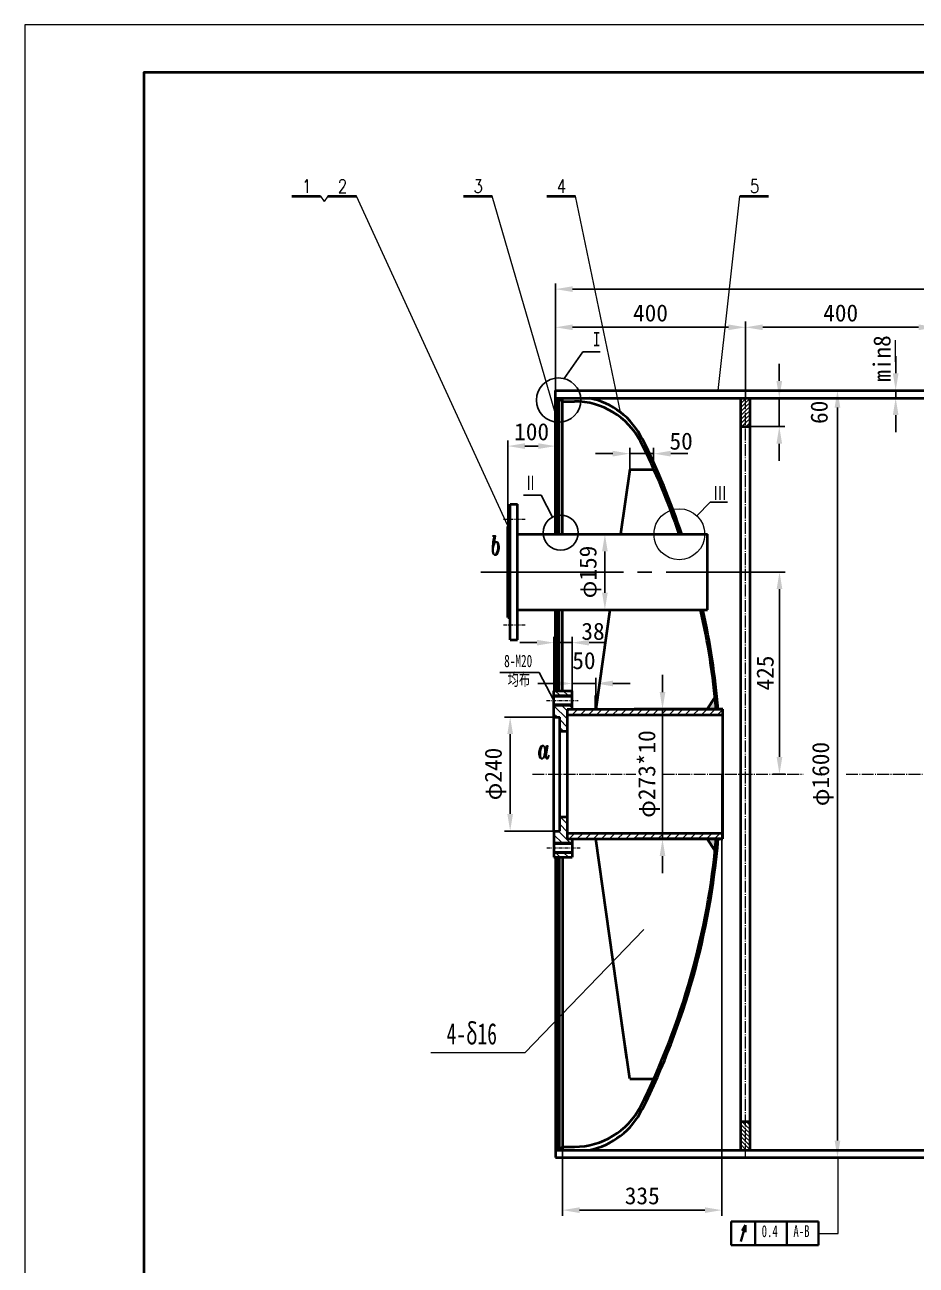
# Model space of a CAD drawing. Extents: x -15853 to 3578, y -6535 to 2458.
# Drawn here: x -15853 to -13978, y -4945 to -2335 of the extents above; entities that cross this region are included whole.
import ezdxf
from ezdxf.enums import TextEntityAlignment as Align

# ---------------------------------------------------------------- set-up
doc = ezdxf.new("R2010")
doc.units = 0
doc.header["$LTSCALE"] = 10
doc.header["$PDMODE"] = 1
for name, pattern in [('EB_DASHDOT', [39, 30, -3, 3, -3]), ('ZXX-L', [3.28, 2.5, -0.3, 0.18, -0.3]), ('ZXX-S', [1.27, 0.75, -0.2, 0.12, -0.2])]:
    doc.linetypes.add(name, pattern=pattern)
doc.layers.get('Defpoints').update_dxf_attribs({"linetype": 'CONTINUOUS'})
for name, color, linetype, lineweight in [('A 粗实线', 1, 'CONTINUOUS', 40), ('B 细实线', 7, 'CONTINUOUS', 18), ('C 文 字', 2, 'CONTINUOUS', 20), ('CAXA0', 7, 'CONTINUOUS', 70), ('CAXA4', 3, 'CONTINUOUS', 25), ('D 短中心线', 3, 'ZXX-S', 18), ('E 长中心线', 3, 'ZXX-L', 18)]:
    doc.layers.add(name, color=color, linetype=linetype, lineweight=lineweight)
doc.styles.add('HZTXT', font='SIMFANG.TTF', dxfattribs={"width": 0.75})
doc.styles.add('ITALICT', font='ITALICT.shx', dxfattribs={"width": 0.7})
doc.styles.add('ROMANC', font='romanc', dxfattribs={"width": 0.7, "height": 6})
doc.styles.get("Standard").update_dxf_attribs({"font": 'SIMFANG.TTF'})
doc.styles.add('标准', font='SIMFANG.TTF', dxfattribs={"width": 0.667})
doc.dimstyles.new('通用标注4.0', dxfattribs={"dimscale": 12, "dimtxt": 3, "dimasz": 3, "dimexe": 1, "dimexo": 0, "dimgap": 1, "dimtad": 1, "dimdec": 0, "dimzin": 0, "dimdsep": 46, "dimtxsty": 'Standard', "dimcen": 0, "dimadec": 0, "dimazin": 0, "dimtfac": 0.375, "dimtdec": 0, "dimtmove": 2, "dimatfit": 3, "dimfxl": 0, "dimtzin": 0, "dimarcsym": 0})

# ---------------------------------------------------------------- blocks, each defined once
blk = doc.blocks.new('CAXBLOCK64')
at = {"layer": 'CAXA0', "color": 0, "linetype": 'Continuous', "lineweight": 25}
for p, q in [((-68.8, -762.8), (-83.6, -747.9)), ((-62.6, -802.9), (-87.6, -777.9)), ((-68.8, -779.7), (-84.8, -763.7)), ((-79.5, -802.9), (-96.8, -785.7)), ((-96.5, -802.9), (-96.8, -802.6)), ((-83.5, -832.9), (-93.5, -822.9)), ((-66.5, -832.9), (-76.5, -822.9)), ((-58.8, -823.7), (-59.5, -822.9))]:
    blk.add_line(p, q, dxfattribs=at)
blk = doc.blocks.new('*D208')
at = {"layer": 'C 文 字', "color": 0, "lineweight": -2}
for p, q in [((-14393.8, -3486.3), (-14253.9, -3486.3)), ((-14265.9, -3522.3), (-14265.9, -3875.3)), ((-14280, -3911.3), (-14253.9, -3911.3))]:
    blk.add_line(p, q, dxfattribs=at)
at = {"layer": 'C 文 字', "color": 0}
for points in [[(-14271.9, -3522.3), (-14259.9, -3522.3), (-14265.9, -3486.3)], [(-14271.9, -3875.3), (-14259.9, -3875.3), (-14265.9, -3911.3)]]:
    blk.add_solid(points, dxfattribs=at)
at = {"layer": 'Defpoints', "color": 0}
for p in [(-14393.8, -3486.3), (-14280, -3911.3), (-14265.9, -3911.3)]:
    blk.add_point(p, dxfattribs=at)
at = {"layer": 'C 文 字', "color": 0, "insert": (-14295.9, -3698.8), "char_height": 36, "attachment_point": 5, "rotation": 90}
blk.add_mtext('\\fSimSun;425', dxfattribs=at)
blk = doc.blocks.new('CAXBLOCK65')
at = {"layer": 'CAXA0', "color": 0, "linetype": 'Continuous', "lineweight": 25}
for p, q in [((-68.8, -527), (-63.2, -521.4)), ((-58.3, -533.4), (-46.3, -521.4)), ((-41.3, -533.4), (-29.3, -521.4)), ((-24.3, -533.4), (-12.3, -521.4)), ((-7.4, -533.4), (4.6, -521.4)), ((9.6, -533.4), (21.6, -521.4)), ((26.6, -533.4), (38.6, -521.4)), ((43.6, -533.4), (55.6, -521.4)), ((60.5, -533.4), (72.5, -521.4)), ((77.5, -533.4), (89.5, -521.4)), ((94.5, -533.4), (106.5, -521.4)), ((111.4, -533.4), (123.4, -521.4)), ((128.4, -533.4), (140.4, -521.4)), ((145.4, -533.4), (157.4, -521.4)), ((162.3, -533.4), (174.3, -521.4)), ((179.3, -533.4), (191.3, -521.4)), ((196.3, -533.4), (208.3, -521.4)), ((213.3, -533.4), (225.3, -521.4)), ((230.2, -533.4), (242.2, -521.4)), ((247.2, -533.4), (258.6, -522.1))]:
    blk.add_line(p, q, dxfattribs=at)
blk = doc.blocks.new('CAXBLOCK66')
at = {"layer": 'CAXA0', "color": 0, "linetype": 'Continuous', "lineweight": 25}
for p, q in [((-64.7, -794.4), (-52.7, -782.4)), ((-47.7, -794.4), (-35.7, -782.4)), ((-30.8, -794.4), (-18.8, -782.4)), ((-13.8, -794.4), (-1.8, -782.4)), ((3.2, -794.4), (15.2, -782.4)), ((20.1, -794.4), (32.1, -782.4)), ((37.1, -794.4), (49.1, -782.4)), ((54.1, -794.4), (66.1, -782.4)), ((74.1, -791.4), (83.1, -782.4)), ((88, -794.4), (100, -782.4)), ((105, -794.4), (117, -782.4)), ((122, -794.4), (134, -782.4)), ((138.9, -794.4), (150.9, -782.4)), ((155.9, -794.4), (167.9, -782.4)), ((172.9, -794.4), (184.9, -782.4)), ((189.8, -794.4), (201.8, -782.4)), ((206.8, -794.4), (218.8, -782.4)), ((223.8, -794.4), (235.8, -782.4)), ((240.8, -794.4), (252.8, -782.4)), ((71.1, -794.4), (74.1, -791.4)), ((257.7, -794.4), (258.6, -793.6))]:
    blk.add_line(p, q, dxfattribs=at)
blk = doc.blocks.new('*D213')
at = {"layer": 'C 文 字', "color": 0, "lineweight": -2}
for p, q in [((-14740.2, -3736.3), (-14740.2, -3622.9)), ((-14702.2, -3736.3), (-14702.2, -3622.9)), ((-14776.2, -3634.9), (-14812.2, -3634.9)), ((-14740.2, -3634.9), (-14702.2, -3634.9)), ((-14666.2, -3634.9), (-14630.2, -3634.9))]:
    blk.add_line(p, q, dxfattribs=at)
at = {"layer": 'C 文 字', "color": 0}
for points in [[(-14776.2, -3628.9), (-14776.2, -3640.9), (-14740.2, -3634.9)], [(-14666.2, -3628.9), (-14666.2, -3640.9), (-14702.2, -3634.9)]]:
    blk.add_solid(points, dxfattribs=at)
at = {"layer": 'Defpoints', "color": 0}
for p in [(-14702.2, -3634.9), (-14740.2, -3736.3), (-14702.2, -3736.3)]:
    blk.add_point(p, dxfattribs=at)
at = {"layer": 'C 文 字', "color": 0, "insert": (-14658.1, -3611.2), "char_height": 36, "attachment_point": 5}
blk.add_mtext('\\fSimSun;38', dxfattribs=at)
blk = doc.blocks.new('CAXBLOCK59')
at = {"layer": 'CAXA0', "color": 0, "linetype": 'Continuous', "lineweight": 25}
for p, q in [((-84.1, -492.9), (-94.1, -482.9)), ((-67.1, -492.9), (-77.1, -482.9)), ((-58.8, -484.3), (-60.1, -482.9)), ((-68.8, -542.1), (-96.8, -514.1)), ((-68.8, -525.2), (-81, -512.9)), ((-58.8, -518.2), (-64.1, -512.9)), ((-90, -537.9), (-96.8, -531.1)), ((-68.8, -559.1), (-84.8, -543.1)), ((-76.9, -567.9), (-84.8, -560.1))]:
    blk.add_line(p, q, dxfattribs=at)
blk = doc.blocks.new('*D214')
at = {"layer": 'C 文 字', "color": 0, "lineweight": -2}
for p, q in [((-14738.2, -3720.8), (-14774.2, -3720.8)), ((-14702.2, -3736.3), (-14702.2, -3708.8)), ((-14652.2, -3720.8), (-14702.2, -3720.8)), ((-14652.2, -3746.1), (-14652.2, -3708.8)), ((-14616.2, -3720.8), (-14580.2, -3720.8))]:
    blk.add_line(p, q, dxfattribs=at)
at = {"layer": 'C 文 字', "color": 0}
for points in [[(-14738.2, -3714.8), (-14738.2, -3726.8), (-14702.2, -3720.8)], [(-14616.2, -3714.8), (-14616.2, -3726.8), (-14652.2, -3720.8)]]:
    blk.add_solid(points, dxfattribs=at)
at = {"layer": 'Defpoints', "color": 0}
for p in [(-14702.2, -3720.8), (-14702.2, -3736.3), (-14652.2, -3746.1)]:
    blk.add_point(p, dxfattribs=at)
at = {"layer": 'C 文 字', "color": 0, "insert": (-14677.2, -3672.8), "char_height": 36, "attachment_point": 5}
blk.add_mtext('\\fSimSun;50', dxfattribs=at)
blk = doc.blocks.new('*D212')
at = {"layer": 'C 文 字', "color": 0, "lineweight": -2}
for p, q in [((-14266.3, -3084.3), (-14266.3, -3048.3)), ((-14272.7, -3120.3), (-14254.3, -3120.3)), ((-14266.3, -3120.3), (-14266.3, -3180.3)), ((-14327.2, -3180.3), (-14254.3, -3180.3)), ((-14266.3, -3216.3), (-14266.3, -3252.3))]:
    blk.add_line(p, q, dxfattribs=at)
at = {"layer": 'C 文 字', "color": 0}
for points in [[(-14272.3, -3084.3), (-14260.3, -3084.3), (-14266.3, -3120.3)], [(-14272.3, -3216.3), (-14260.3, -3216.3), (-14266.3, -3180.3)]]:
    blk.add_solid(points, dxfattribs=at)
at = {"layer": 'Defpoints', "color": 0}
for p in [(-14272.7, -3120.3), (-14327.2, -3180.3), (-14266.3, -3180.3)]:
    blk.add_point(p, dxfattribs=at)
at = {"layer": 'C 文 字', "color": 0, "insert": (-14182.3, -3150.3), "char_height": 36, "attachment_point": 5, "rotation": 90}
blk.add_mtext('\\fSimSun;60', dxfattribs=at)
blk = doc.blocks.new('*D215')
at = {"layer": 'C 文 字', "color": 0, "lineweight": -2}
for p, q in [((-14660.5, -3406.8), (-14621.1, -3406.8)), ((-14633.1, -3442.8), (-14633.1, -3529.8)), ((-14659.3, -3565.8), (-14621.1, -3565.8))]:
    blk.add_line(p, q, dxfattribs=at)
at = {"layer": 'C 文 字', "color": 0}
for points in [[(-14639.1, -3442.8), (-14627.1, -3442.8), (-14633.1, -3406.8)], [(-14639.1, -3529.8), (-14627.1, -3529.8), (-14633.1, -3565.8)]]:
    blk.add_solid(points, dxfattribs=at)
at = {"layer": 'Defpoints', "color": 0}
for p in [(-14660.5, -3406.8), (-14659.3, -3565.8), (-14633.1, -3565.8)]:
    blk.add_point(p, dxfattribs=at)
at = {"layer": 'C 文 字', "color": 0, "insert": (-14663.8, -3486.3), "char_height": 36, "attachment_point": 5, "rotation": 90}
blk.add_mtext('\\fSimSun;φ159', dxfattribs=at)
blk = doc.blocks.new('CAXBLOCK0')
at = {"layer": 'CAXA0', "color": 0, "linetype": 'Continuous', "lineweight": 25}
for p, q in [((-85.8, 133), (-85.7, 133.1)), ((-85.7, 132.9), (-85.6, 133.1)), ((-85.6, 132.9), (-85.4, 133.1)), ((-85.5, 132.7), (-85.2, 133.1)), ((-85.5, 132.8), (-85.3, 133.1)), ((-85.4, 132.7), (-85, 133.1)), ((-85.3, 132.5), (-84.7, 133.1)), ((-85.3, 132.6), (-84.9, 133.1)), ((-85.2, 132.5), (-84.6, 133.1)), ((-85.1, 132.3), (-84.3, 133.1)), ((-85.1, 132.4), (-84.4, 133.1)), ((-85, 132.2), (-84.2, 133.1)), ((-84.9, 132.2), (-84, 133.1)), ((-84.8, 132), (-83.7, 133.1)), ((-84.8, 132.1), (-83.9, 133.1)), ((-84.7, 132), (-83.6, 133.1)), ((-84.6, 131.8), (-83.3, 133.1)), ((-84.6, 131.9), (-83.5, 133.1)), ((-84.5, 131.7), (-83.2, 133.1)), ((-84.4, 131.7), (-83, 133.1)), ((-84.3, 131.5), (-82.8, 133.1)), ((-84.3, 131.6), (-82.9, 133.1)), ((-84.2, 131.5), (-82.6, 133.1)), ((-84.1, 131.3), (-82.3, 133.1)), ((-84.1, 131.4), (-82.5, 133.1)), ((-84, 131.3), (-82.2, 133.1)), ((-83.9, 131.1), (-81.9, 133.1)), ((-83.9, 131.2), (-82, 133.1)), ((-83.8, 131), (-81.8, 133.1)), ((-83.7, 131), (-81.6, 133.1)), ((-83.6, 130.8), (-81.3, 133.1)), ((-83.6, 130.9), (-81.5, 133.1)), ((-83.5, 130.8), (-81.2, 133.1)), ((-83.4, 130.6), (-80.9, 133.1)), ((-83.4, 130.7), (-81.1, 133.1)), ((-83.3, 130.5), (-80.8, 133.1)), ((-83.2, 130.5), (-80.6, 133.1)), ((-83.1, 130.3), (-80.3, 133.1)), ((-83.1, 130.4), (-80.5, 133.1)), ((-83, 130.3), (-80.2, 133.1)), ((-82.9, 130.1), (-79.9, 133.1)), ((-82.9, 130.2), (-80.1, 133.1)), ((-82.8, 130), (-79.8, 133.1)), ((-82.7, 130), (-79.6, 133.1)), ((-82.6, 129.8), (-79.4, 133.1)), ((-82.6, 129.9), (-79.5, 133.1)), ((-82.5, 129.8), (-79.2, 133.1)), ((-82.4, 129.6), (-78.9, 133.1)), ((-82.4, 129.7), (-79.1, 133.1)), ((-82.3, 129.6), (-78.8, 133.1)), ((-82.2, 129.5), (-78.8, 132.9)), ((-82.2, 129.4), (-78.8, 132.8)), ((-82.1, 129.3), (-78.8, 132.6)), ((-82, 129.3), (-78.8, 132.5)), ((-81.9, 129.2), (-78.8, 132.3)), ((-81.9, 129.1), (-78.8, 132.2)), ((-81.8, 129.1), (-78.8, 132.1)), ((-81.7, 129), (-78.8, 131.9)), ((-81.7, 128.9), (-78.8, 131.8)), ((-81.6, 128.8), (-78.8, 131.6)), ((-81.5, 128.8), (-78.8, 131.5)), ((-81.4, 128.7), (-78.8, 131.4)), ((-81.4, 128.6), (-78.8, 131.2)), ((-81.3, 128.6), (-78.8, 131.1)), ((-81.2, 128.5), (-78.8, 130.9)), ((-81.2, 128.4), (-78.8, 130.8)), ((-81.1, 128.4), (-78.8, 130.6)), ((-81, 128.3), (-78.8, 130.5)), ((-81, 128.2), (-78.8, 130.4)), ((-80.9, 128.1), (-78.8, 130.2)), ((-80.8, 128.1), (-78.8, 130.1)), ((-80.7, 128), (-78.8, 129.9)), ((-80.7, 127.9), (-78.8, 129.8)), ((-80.6, 127.9), (-78.8, 129.7)), ((-80.5, 127.8), (-78.8, 129.5)), ((-80.5, 127.7), (-78.8, 129.4)), ((-80.4, 127.6), (-78.8, 129.2)), ((-80.3, 127.6), (-78.8, 129.1)), ((-80.2, 127.5), (-78.8, 128.9)), ((-80.2, 127.4), (-78.8, 128.8)), ((-80.1, 127.4), (-78.8, 128.7)), ((-80, 127.3), (-78.8, 128.5)), ((-80, 127.2), (-78.8, 128.4)), ((-79.9, 127.1), (-78.8, 128.2)), ((-79.8, 127.1), (-78.8, 128.1)), ((-79.7, 127), (-78.8, 128)), ((-79.7, 126.9), (-78.8, 127.8)), ((-79.6, 126.9), (-78.8, 127.7)), ((-79.5, 126.8), (-78.8, 127.5)), ((-79.5, 126.7), (-78.8, 127.4)), ((-79.4, 126.7), (-78.8, 127.3)), ((-79.3, 126.6), (-78.8, 127.1)), ((-79.3, 126.5), (-78.8, 127)), ((-79.2, 126.4), (-78.8, 126.8)), ((-79.1, 126.4), (-78.8, 126.7)), ((-79, 126.3), (-78.8, 126.5)), ((-79, 126.2), (-78.8, 126.4)), ((-78.9, 126.2), (-78.8, 126.3)), ((-78.8, 126.1), (-78.8, 126.1))]:
    blk.add_line(p, q, dxfattribs=at)
blk = doc.blocks.new('*D210')
at = {"layer": 'C 文 字', "color": 0, "lineweight": -2}
for p, q in [((-14580.7, -3270.3), (-14580.7, -3225.3)), ((-14530.7, -3270.3), (-14530.7, -3225.3)), ((-14616.7, -3237.3), (-14652.7, -3237.3)), ((-14580.7, -3237.3), (-14530.7, -3237.3)), ((-14494.7, -3237.3), (-14458.7, -3237.3))]:
    blk.add_line(p, q, dxfattribs=at)
at = {"layer": 'C 文 字', "color": 0}
for points in [[(-14616.7, -3231.3), (-14616.7, -3243.3), (-14580.7, -3237.3)], [(-14494.7, -3231.3), (-14494.7, -3243.3), (-14530.7, -3237.3)]]:
    blk.add_solid(points, dxfattribs=at)
at = {"layer": 'Defpoints', "color": 0}
for p in [(-14530.7, -3237.3), (-14580.7, -3270.3), (-14530.7, -3270.3)]:
    blk.add_point(p, dxfattribs=at)
at = {"layer": 'C 文 字', "color": 0, "insert": (-14485, -3211.1), "char_height": 36, "attachment_point": 5}
blk.add_mtext(' 50', dxfattribs=at)
blk = doc.blocks.new('*D216')
at = {"layer": 'C 文 字', "color": 0, "lineweight": -2}
for p, q in [((-14740.2, -3791.3), (-14844.3, -3791.3)), ((-14832.3, -3827.3), (-14832.3, -3995.3)), ((-14742.2, -4031.3), (-14844.3, -4031.3))]:
    blk.add_line(p, q, dxfattribs=at)
at = {"layer": 'C 文 字', "color": 0}
for points in [[(-14838.3, -3827.3), (-14826.3, -3827.3), (-14832.3, -3791.3)], [(-14838.3, -3995.3), (-14826.3, -3995.3), (-14832.3, -4031.3)]]:
    blk.add_solid(points, dxfattribs=at)
at = {"layer": 'Defpoints', "color": 0}
for p in [(-14740.2, -3791.3), (-14832.3, -4031.3), (-14742.2, -4031.3)]:
    blk.add_point(p, dxfattribs=at)
at = {"layer": 'C 文 字', "color": 0, "insert": (-14863, -3911.3), "char_height": 36, "attachment_point": 5, "rotation": 90}
blk.add_mtext('{\\fSimSun|b0|i0|c134|p0;\\C256;φ}240', dxfattribs=at)
blk = doc.blocks.new('*D217')
at = {"layer": 'C 文 字', "color": 0, "lineweight": -2}
for p, q in [((-14511.9, -3738.8), (-14511.9, -3702.8)), ((-14520, -3774.8), (-14499.9, -3774.8)), ((-14511.9, -3774.8), (-14511.9, -4047.8)), ((-14520, -4047.8), (-14499.9, -4047.8)), ((-14511.9, -4083.8), (-14511.9, -4119.8))]:
    blk.add_line(p, q, dxfattribs=at)
at = {"layer": 'C 文 字', "color": 0}
for points in [[(-14517.9, -3738.8), (-14505.9, -3738.8), (-14511.9, -3774.8)], [(-14517.9, -4083.8), (-14505.9, -4083.8), (-14511.9, -4047.8)]]:
    blk.add_solid(points, dxfattribs=at)
at = {"layer": 'Defpoints', "color": 0}
for p in [(-14520, -3774.8), (-14520, -4047.8), (-14511.9, -4047.8)]:
    blk.add_point(p, dxfattribs=at)
at = {"layer": 'C 文 字', "color": 0, "insert": (-14540.2, -3911.3), "char_height": 36, "attachment_point": 5, "rotation": 90}
blk.add_mtext('{\\fSimSun|b0|i0|c134|p0;\\C256;φ}273*10', dxfattribs=at)
blk = doc.blocks.new('*D220')
at = {"layer": 'C 文 字', "color": 0, "lineweight": -2}
for p, q in [((-14135.2, -3104.3), (-14155.9, -3104.3)), ((-14143.9, -3140.3), (-14143.9, -4682.3)), ((-14135.2, -4718.3), (-14155.9, -4718.3))]:
    blk.add_line(p, q, dxfattribs=at)
at = {"layer": 'C 文 字', "color": 0}
for points in [[(-14149.9, -3140.3), (-14137.9, -3140.3), (-14143.9, -3104.3)], [(-14149.9, -4682.3), (-14137.9, -4682.3), (-14143.9, -4718.3)]]:
    blk.add_solid(points, dxfattribs=at)
at = {"layer": 'Defpoints', "color": 0}
for p in [(-14135.2, -3104.3), (-14143.9, -4718.3), (-14135.2, -4718.3)]:
    blk.add_point(p, dxfattribs=at)
at = {"layer": 'C 文 字', "color": 0, "insert": (-14174.6, -3911.3), "char_height": 36, "attachment_point": 5, "rotation": 90}
blk.add_mtext('{\\fSimSun|b0|i0|c134|p0;\\C256;φ}1600', dxfattribs=at)
blk = doc.blocks.new('*D221')
at = {"layer": 'C 文 字', "color": 0, "lineweight": -2}
for p, q in [((-14737.2, -3104.3), (-14737.2, -2879.2)), ((-14701.2, -2891.2), (-12773.2, -2891.2)), ((-12737.2, -3104.3), (-12737.2, -2879.2))]:
    blk.add_line(p, q, dxfattribs=at)
at = {"layer": 'C 文 字', "color": 0}
for points in [[(-14701.2, -2885.2), (-14701.2, -2897.2), (-14737.2, -2891.2)], [(-12773.2, -2885.2), (-12773.2, -2897.2), (-12737.2, -2891.2)]]:
    blk.add_solid(points, dxfattribs=at)
at = {"layer": 'Defpoints', "color": 0}
for p in [(-12737.2, -2891.2), (-14737.2, -3104.3), (-12737.2, -3104.3)]:
    blk.add_point(p, dxfattribs=at)
at = {"layer": 'C 文 字', "color": 0, "insert": (-13737.2, -2861.2), "char_height": 36, "attachment_point": 5}
blk.add_mtext('2000', dxfattribs=at)
blk = doc.blocks.new('*D222')
at = {"layer": 'C 文 字', "color": 0, "lineweight": -2}
for p, q in [((-14837.2, -3390.4), (-14837.2, -3209.4)), ((-14737.2, -3289.4), (-14737.2, -3209.4)), ((-14801.2, -3221.4), (-14773.2, -3221.4))]:
    blk.add_line(p, q, dxfattribs=at)
at = {"layer": 'C 文 字', "color": 0}
for points in [[(-14801.2, -3215.4), (-14801.2, -3227.4), (-14837.2, -3221.4)], [(-14773.2, -3215.4), (-14773.2, -3227.4), (-14737.2, -3221.4)]]:
    blk.add_solid(points, dxfattribs=at)
at = {"layer": 'Defpoints', "color": 0}
for p in [(-14737.2, -3221.4), (-14737.2, -3289.4), (-14837.2, -3390.4)]:
    blk.add_point(p, dxfattribs=at)
at = {"layer": 'C 文 字', "color": 0, "insert": (-14787.2, -3191.4), "char_height": 36, "attachment_point": 5}
blk.add_mtext('100', dxfattribs=at)
blk = doc.blocks.new('*D224')
at = {"layer": 'C 文 字', "color": 0, "lineweight": -2}
for p, q in [((-14737.2, -3020.9), (-14737.2, -2959.5)), ((-14701.2, -2971.5), (-14373.2, -2971.5)), ((-14337.2, -3120.3), (-14337.2, -2959.5))]:
    blk.add_line(p, q, dxfattribs=at)
at = {"layer": 'C 文 字', "color": 0}
for points in [[(-14701.2, -2965.5), (-14701.2, -2977.5), (-14737.2, -2971.5)], [(-14373.2, -2965.5), (-14373.2, -2977.5), (-14337.2, -2971.5)]]:
    blk.add_solid(points, dxfattribs=at)
at = {"layer": 'Defpoints', "color": 0}
for p in [(-14337.2, -2971.5), (-14737.2, -3020.9), (-14337.2, -3120.3)]:
    blk.add_point(p, dxfattribs=at)
at = {"layer": 'C 文 字', "color": 0, "insert": (-14537.2, -2941.5), "char_height": 36, "attachment_point": 5}
blk.add_mtext('400', dxfattribs=at)
blk = doc.blocks.new('*D225')
at = {"layer": 'C 文 字', "color": 0, "lineweight": -2}
for p, q in [((-14337.2, -3042.9), (-14337.2, -2959.5)), ((-14301.2, -2971.5), (-13973.2, -2971.5)), ((-13937.2, -3104.3), (-13937.2, -2959.5))]:
    blk.add_line(p, q, dxfattribs=at)
at = {"layer": 'C 文 字', "color": 0}
for points in [[(-14301.2, -2965.5), (-14301.2, -2977.5), (-14337.2, -2971.5)], [(-13973.2, -2965.5), (-13973.2, -2977.5), (-13937.2, -2971.5)]]:
    blk.add_solid(points, dxfattribs=at)
at = {"layer": 'Defpoints', "color": 0}
for p in [(-13937.2, -2971.5), (-14337.2, -3042.9), (-13937.2, -3104.3)]:
    blk.add_point(p, dxfattribs=at)
at = {"layer": 'C 文 字', "color": 0, "insert": (-14137.2, -2941.5), "char_height": 36, "attachment_point": 5}
blk.add_mtext('400', dxfattribs=at)
blk = doc.blocks.new('*D275')
at = {"layer": 'C 文 字', "color": 0, "lineweight": -2}
for p, q in [((-14386.8, -3911.1), (-14386.8, -4840.7)), ((-14722.2, -4647.8), (-14722.2, -4840.7)), ((-14422.8, -4828.7), (-14686.2, -4828.7))]:
    blk.add_line(p, q, dxfattribs=at)
at = {"layer": 'C 文 字', "color": 0}
for points in [[(-14686.2, -4822.7), (-14686.2, -4834.7), (-14722.2, -4828.7)], [(-14422.8, -4822.7), (-14422.8, -4834.7), (-14386.8, -4828.7)]]:
    blk.add_solid(points, dxfattribs=at)
at = {"layer": 'Defpoints', "color": 0}
for p in [(-14386.8, -3911.1), (-14722.2, -4647.8), (-14722.2, -4828.7)]:
    blk.add_point(p, dxfattribs=at)
at = {"layer": 'C 文 字', "color": 0, "insert": (-14554.5, -4798.7), "char_height": 36, "attachment_point": 5}
blk.add_mtext('335', dxfattribs=at)
blk = doc.blocks.new('CAXBLOCK32')
at = {"layer": 'CAXA0', "color": 0, "linetype": 'Continuous', "lineweight": 25}
for p, q in [((1496.2, 130.1), (1499.2, 133.1)), ((1496.2, 121.6), (1506.2, 131.6)), ((1506.2, 123.1), (1516.2, 133.1)), ((1506.2, 131.6), (1507.7, 133.1)), ((1496.2, 113.1), (1506.2, 123.1)), ((1496.2, 104.6), (1506.2, 114.6)), ((1496.2, 96.1), (1506.2, 106.1)), ((1506.2, 114.6), (1516.2, 124.6)), ((1506.2, 106.1), (1516.2, 116.1)), ((1506.2, 97.6), (1516.2, 107.6)), ((1496.2, 87.6), (1506.2, 97.6)), ((1496.2, 79.2), (1506.2, 89.2)), ((1498.6, 73.1), (1506.2, 80.7)), ((1506.2, 89.2), (1516.2, 99.2)), ((1506.2, 80.7), (1516.2, 90.7)), ((1507.1, 73.1), (1516.2, 82.2)), ((1515.6, 73.1), (1516.2, 73.7))]:
    blk.add_line(p, q, dxfattribs=at)
blk = doc.blocks.new('*D317')
at = {"layer": 'C 文 字', "color": 0, "lineweight": -2}
for p, q in [((-14021.5, -3068.3), (-14021.5, -3032.3)), ((-14029.2, -3104.3), (-14009.5, -3104.3)), ((-14021.5, -3104.3), (-14021.5, -3120.3)), ((-14034.1, -3120.3), (-14009.5, -3120.3)), ((-14021.5, -3156.3), (-14021.5, -3192.3))]:
    blk.add_line(p, q, dxfattribs=at)
at = {"layer": 'C 文 字', "color": 0}
for points in [[(-14027.5, -3068.3), (-14015.5, -3068.3), (-14021.5, -3104.3)], [(-14027.5, -3156.3), (-14015.5, -3156.3), (-14021.5, -3120.3)]]:
    blk.add_solid(points, dxfattribs=at)
at = {"layer": 'Defpoints', "color": 0}
for p in [(-14029.2, -3104.3), (-14034.1, -3120.3), (-14021.5, -3120.3)]:
    blk.add_point(p, dxfattribs=at)
at = {"layer": 'C 文 字', "color": 0, "insert": (-14050.1, -3037.2), "char_height": 36, "attachment_point": 5, "rotation": 90}
blk.add_mtext('{\\fSimSun|b0|i0|c134|p0;min8}', dxfattribs=at)

msp = doc.modelspace()

# ---------------------------------------------------------------- hatches: boundary and pattern name
at = {"layer": 'C 文 字'}
h = msp.add_hatch(color=256, dxfattribs=at)
h.paths.add_polyline_path([(-14401.54, -3749.76), (-14418.11, -3774.79), (-14399.16, -3774.79, 0.0040088)])
h.paths.add_polyline_path([(-14399.16, -4047.79), (-14418.11, -4047.79), (-14401.54, -4072.82, 0.0040088)])

# ---------------------------------------------------------------- linework, layer by layer
at = {"layer": 'A 粗实线'}
for p, q in [((-15291.18, -2695.86), (-15231, -2695.86)), ((-15215.81, -2695.86), (-15155.63, -2695.86)), ((-14930.48, -2695.86), (-14870.3, -2695.86)), ((-14755.42, -2695.86), (-14695.24, -2695.86)), ((-14349.01, -2695.86), (-14288.83, -2695.86)), ((-14737.2, -3104.29), (-12737.2, -3104.29)), ((-14737.2, -3406.79), (-14737.2, -3104.29)), ((-14737.2, -3104.29), (-14108.8, -3104.29)), ((-14737.2, -3120.29), (-12737.2, -3120.29)), ((-14737.2, -3120.54), (-14732.2, -3125.29)), ((-14732.2, -3406.79), (-14732.2, -3120.29)), ((-14729.2, -3406.79), (-14729.2, -3120.29)), ((-14729.2, -3120.29), (-14722.2, -3127.29)), ((-14722.2, -3406.79), (-14722.2, -3120.29)), ((-14722.2, -3127.29), (-14697.2, -3127.29)), ((-14347.2, -4702.29), (-14347.2, -3120.29)), ((-14327.2, -4702.29), (-14327.2, -3120.29)), ((-14347.2, -3180.29), (-14327.2, -3180.29)), ((-14580.65, -3270.29), (-14600.01, -3406.79)), ((-14580.65, -3270.29), (-14530.21, -3270.29)), ((-14832.56, -3628.79), (-14832.56, -3343.79)), ((-14832.56, -3343.79), (-14817.2, -3343.79)), ((-14817.2, -3628.79), (-14817.2, -3343.79)), ((-14837.2, -3390.45), (-14832.56, -3390.45)), ((-14837.2, -3582.13), (-14837.2, -3390.45)), ((-14817.2, -3406.79), (-14416.99, -3406.79)), ((-14737.2, -3406.79), (-14732.2, -3401.81)), ((-14416.99, -3565.79), (-14416.99, -3406.79)), ((-14817.2, -3565.79), (-14416.99, -3565.79)), ((-14737.2, -3736.29), (-14737.2, -3565.79)), ((-14737.2, -3565.79), (-14732.2, -3570.77)), ((-14732.2, -3736.29), (-14732.2, -3565.79)), ((-14729.2, -3736.29), (-14729.2, -3565.79)), ((-14722.2, -3736.29), (-14722.2, -3565.79)), ((-14622.56, -3565.79), (-14652.2, -3774.79)), ((-14837.2, -3582.13), (-14832.56, -3582.13)), ((-14832.56, -3628.79), (-14817.2, -3628.79)), ((-14737.2, -3736.29), (-14732.1, -3731.05)), ((-14740.2, -3736.29), (-14702.2, -3736.29)), ((-14740.2, -3791.29), (-14740.2, -3736.29)), ((-14740.2, -3746.29), (-14702.2, -3746.29)), ((-14740.2, -3747.29), (-14702.2, -3747.29)), ((-14702.2, -3756.29), (-14702.2, -3736.29)), ((-14702.2, -3774.79), (-14702.2, -3756.29)), ((-14652.2, -3774.79), (-14652.2, -3746.07)), ((-14401.86, -3750.24), (-14418.12, -3774.81)), ((-14740.2, -3765.29), (-14702.2, -3765.29)), ((-14740.2, -3766.29), (-14702.2, -3766.29)), ((-14712.2, -3774.79), (-14384.82, -3774.79)), ((-14712.2, -3774.79), (-14712.2, -4047.79)), ((-14384.82, -3774.79), (-14571.3, -3774.79)), ((-14384.82, -4047.41), (-14384.82, -3774.79)), ((-14740.2, -3791.29), (-14728.2, -3791.29)), ((-14740.2, -4031.29), (-14740.2, -3791.29)), ((-14728.2, -4031.29), (-14728.2, -3791.29)), ((-14712.2, -3786.79), (-14384.82, -3786.79)), ((-14728.2, -3821.29), (-14712.2, -3821.29)), ((-14728.2, -4001.29), (-14712.2, -4001.29)), ((-14728.2, -4001.29), (-14712.2, -4001.29)), ((-14742.2, -4031.29), (-14728.2, -4031.29)), ((-14740.2, -4031.29), (-14740.2, -4086.29)), ((-14740.2, -4031.29), (-14740.2, -4086.29)), ((-14740.2, -4031.29), (-14728.2, -4031.29)), ((-14712.2, -4035.79), (-14384.82, -4035.79)), ((-14740.2, -4056.29), (-14702.2, -4056.29)), ((-14740.2, -4056.29), (-14702.2, -4056.29)), ((-14740.2, -4057.29), (-14702.2, -4057.29)), ((-14740.2, -4057.29), (-14702.2, -4057.29)), ((-14712.2, -4047.79), (-14384.82, -4047.79)), ((-14702.2, -4047.79), (-14702.2, -4056.29)), ((-14702.2, -4047.79), (-14702.2, -4066.29)), ((-14702.2, -4066.29), (-14702.2, -4086.29)), ((-14586.64, -4510.1), (-14652.2, -4047.79)), ((-14384.82, -4047.79), (-14571.3, -4047.79)), ((-14401.86, -4072.34), (-14418.12, -4047.77)), ((-14740.2, -4075.29), (-14702.2, -4075.29)), ((-14740.2, -4075.29), (-14702.2, -4075.29)), ((-14740.2, -4076.29), (-14702.2, -4076.29)), ((-14740.2, -4076.29), (-14702.2, -4076.29)), ((-14740.2, -4086.29), (-14702.2, -4086.29)), ((-14740.2, -4086.29), (-14702.2, -4086.29)), ((-14737.2, -4086.29), (-14737.2, -4718.29)), ((-14737.2, -4086.29), (-14732.1, -4091.53)), ((-14732.2, -4086.29), (-14732.2, -4702.29)), ((-14729.2, -4086.29), (-14729.2, -4702.29)), ((-14722.2, -4086.29), (-14722.2, -4702.29)), ((-14702.2, -4076.29), (-14702.2, -4086.29)), ((-14580.65, -4552.29), (-14600.01, -4415.79)), ((-14580.65, -4552.29), (-14530.21, -4552.29)), ((-14347.2, -4642.29), (-14327.2, -4642.29)), ((-14729.2, -4702.29), (-14722.2, -4695.29)), ((-14722.2, -4695.29), (-14697.2, -4695.29)), ((-14737.2, -4702.04), (-14732.2, -4697.29)), ((-14737.2, -4702.29), (-12737.2, -4702.29)), ((-14737.2, -4702.29), (-14585.38, -4702.29)), ((-14737.2, -4718.29), (-12737.2, -4718.29)), ((-14737.2, -4718.29), (-14108.8, -4718.29)), ((-14737.2, -4718.29), (-14585.38, -4718.29))]:
    msp.add_line(p, q, dxfattribs=at)
at = {"layer": 'A 粗实线', "color": 5}
msp.add_lwpolyline([(-15603.12, -6435.13), (-10013.12, -6435.13), (-10013.12, -2435.13), (-15603.12, -2435.13)], close=True, dxfattribs=at)
at = {"layer": 'A 粗实线'}
for centre, radius, start, end in [((-14697.2, -3284.09), 156.8, 27.66396, 90), ((-14697.2, -3276.09), 158.8, 25.9271, 78.84527), ((-15976.94, -3911.29), 1588, 18.5236, 26.35177), ((-15961.2, -3911.29), 1568, 18.76864, 26.51844), ((-15961.2, -3911.29), 1568, 18.76864, 26.51844), ((-15961.2, -3911.29), 1568, 4.99412, 12.72926), ((-15961.2, -3911.29), 1568, 4.99412, 12.72926), ((-15976.94, -3911.29), 1588, 4.93107, 12.5663), ((-15961.2, -3911.29), 1568, 333.48156, 355.00588), ((-15961.2, -3911.29), 1568, 333.48156, 355.00588), ((-15976.94, -3911.29), 1588, 333.64823, 355.06893), ((-14697.2, -4538.49), 156.8, 270, 332.33604), ((-14697.2, -4546.49), 158.8, 281.15473, 334.0729)]:
    msp.add_arc(centre, radius, start, end, dxfattribs=at)
at = {"layer": 'B 细实线'}
for p in [(-15231, -2695.86), (-15215.81, -2695.86)]:
    msp.add_line(p, (-15223.41, -2706.52), dxfattribs=at)
msp.add_lwpolyline([(-15853.12, -6535.13), (-9913.12, -6535.13), (-9913.12, -2335.13), (-15853.12, -2335.13)], close=True, dxfattribs=at)
at = {"layer": 'C 文 字'}
for p, q in [((-14837.2, -3388.8), (-15155.63, -2695.86)), ((-14732.2, -3170.39), (-14870.3, -2695.86)), ((-14600.28, -3150.3), (-14695.24, -2695.86)), ((-14394.97, -3104.29), (-14349.01, -2695.86)), ((-14021.54, -3044.29), (-14021.54, -2998.75)), ((-14551.05, -4238.03), (-14801.71, -4497.8)), ((-14801.71, -4497.8), (-14999.04, -4497.8)), ((-14142.56, -4877.51), (-14142.56, -4718.29)), ((-14183.62, -4877.51), (-14142.56, -4877.51))]:
    msp.add_line(p, q, dxfattribs=at)
at = {"layer": 'C 文 字', "linetype": 'Continuous', "lineweight": 25}
for p, q in [((-14771.67, -3697.56), (-14853.81, -3697.56)), ((-14740.2, -3756.29), (-14771.67, -3697.56))]:
    msp.add_line(p, q, dxfattribs=at)
at = {"layer": 'C 文 字'}
msp.add_circle((-14476.58, -3406.79), 53.52, dxfattribs=at)
at = {"layer": 'CAXA0', "linetype": 'Continuous', "lineweight": 25}
for p, q in [((-14718.76, -3079.42), (-14679.67, -3023.14)), ((-14679.67, -3023.14), (-14642.95, -3023.14)), ((-14767.41, -3324.51), (-14804.12, -3324.51)), ((-14743.15, -3370.92), (-14767.41, -3324.51)), ((-14439.54, -3368.17), (-14412.02, -3339.05)), ((-14412.02, -3339.05), (-14375.31, -3339.05))]:
    msp.add_line(p, q, dxfattribs=at)
for centre, radius in [((-14730.36, -3124.61), 46.66), ((-14726.09, -3403.56), 36.83)]:
    msp.add_circle(centre, radius, dxfattribs=at)
at = {"layer": 'CAXA4', "color": 2, "linetype": 'Continuous', "lineweight": 35}
for p, q in [((-14367.16, -4852.51), (-14317.16, -4852.51)), ((-14367.16, -4852.51), (-14367.16, -4902.51)), ((-14317.16, -4902.51), (-14317.16, -4852.51)), ((-14317.16, -4852.51), (-14183.62, -4852.51)), ((-14250.39, -4902.51), (-14250.39, -4852.51)), ((-14183.62, -4902.51), (-14183.62, -4852.51)), ((-14337.16, -4860.01), (-14347.16, -4895.01)), ((-14337.16, -4860.01), (-14344.66, -4872.51)), ((-14337.16, -4860.01), (-14337.16, -4875.01)), ((-14317.16, -4902.51), (-14367.16, -4902.51)), ((-14317.16, -4902.51), (-14183.62, -4902.51))]:
    msp.add_line(p, q, dxfattribs=at)
at = {"layer": 'D 短中心线'}
for p, q in [((-14846.62, -3375.29), (-14800.88, -3375.29)), ((-14846.62, -3597.29), (-14800.88, -3597.29)), ((-14756.14, -3756.29), (-14688.98, -3756.29)), ((-14755.1, -4066.29), (-14684.98, -4066.29))]:
    msp.add_line(p, q, dxfattribs=at)
at = {"layer": 'E 长中心线'}
for p, q in [((-14337.2, -4718.29), (-14337.2, -3120.29)), ((-14785.5, -3911.29), (-14568.21, -3911.29)), ((-14511.86, -3911.29), (-14215.74, -3911.29)), ((-14125.79, -3911.29), (-13021.04, -3911.29))]:
    msp.add_line(p, q, dxfattribs=at)
at = {"layer": 'E 长中心线', "linetype": 'EB_DASHDOT', "lineweight": 25}
msp.add_line((-14894.16, -3486.29), (-14393.79, -3486.29), dxfattribs=at)

# ---------------------------------------------------------------- block references
at = {"layer": 'A 粗实线'}
msp.add_blockref('CAXBLOCK0', (-14643.4, -3253.35), dxfattribs=at)
at = {"layer": 'C 文 字'}
for name, p in [('CAXBLOCK32', (-15843.37, -3253.35)), ('CAXBLOCK59', (-14643.4, -3253.35)), ('CAXBLOCK65', (-14643.4, -3253.35)), ('CAXBLOCK64', (-14643.4, -3253.35)), ('CAXBLOCK66', (-14643.4, -3253.35))]:
    msp.add_blockref(name, p, dxfattribs=at)
at = {"layer": 'C 文 字', "xscale": -1, "rotation": 180}
msp.add_blockref('CAXBLOCK32', (-15843.37, -4569.23), dxfattribs=at)

# ---------------------------------------------------------------- texts
at = {"layer": 'C 文 字', "style": 'ROMANC', "width": 0.8}
for s, p in [('1', (-15260.44, -2674.68)), ('2', (-15185.06, -2674.68)), ('3', (-14899.73, -2674.68)), ('4', (-14724.67, -2674.68)), ('5', (-14318.26, -2674.68))]:
    msp.add_text(s, height=28.23, dxfattribs=at).set_placement(p, align=Align.MIDDLE)
at = {"layer": 'C 文 字', "char_height": 40, "width": 576, "attachment_point": 1, "style": 'ITALICT'}
for s, insert in [('b', (-14874.61, -3409.9)), ('a', (-14775.43, -3838.89))]:
    msp.add_mtext(s, dxfattribs=dict(at, insert=insert))
at = {"layer": 'C 文 字', "linetype": 'Continuous', "lineweight": 25, "char_height": 26, "attachment_point": 1, "style": '标准'}
for s, insert in [('\\fSimSun;8-M20', (-14844.95, -3660.32)), ('\\fSimSun;均布', (-14837.66, -3699.19))]:
    msp.add_mtext(s, dxfattribs=dict(at, insert=insert))
at = {"layer": 'C 文 字', "insert": (-14986.43, -4435.21), "char_height": 45, "attachment_point": 1, "style": '标准'}
msp.add_mtext('{\\fSimSun|b0|i0|c134|p0; 4-δ16 }', dxfattribs=at)
at = {"layer": 'CAXA0', "linetype": 'Continuous', "lineweight": 25, "char_height": 30, "attachment_point": 1}
for s, insert, style in [('I', (-14658.16, -2981.42), 'HZTXT'), ('{\\fSimSun|b0|i0|c134|p0; Ⅱ }', (-14816.65, -3283.49), '标准'), ('Ⅲ', (-14406.43, -3304.95), 'HZTXT')]:
    msp.add_mtext(s, dxfattribs=dict(at, insert=insert, style=style))
at = {"layer": 'CAXA4', "color": 2, "linetype": 'Continuous', "lineweight": 25, "char_height": 25, "attachment_point": 1, "style": '标准'}
for s, insert in [('\\fSimSun;0.4', (-14303.41, -4860.39)), ('\\fSimSun;A-B', (-14236.64, -4860.39))]:
    msp.add_mtext(s, dxfattribs=dict(at, insert=insert))

# ---------------------------------------------------------------- dimensions: what is measured, and where the dimension line sits
at = {"layer": 'C 文 字'}
for base, p1, p2, picture, middle in [((-12737.2, -2891.16), (-14737.2, -3104.29), (-12737.2, -3104.29), '*D221', (-13737.2, -2861.16)), ((-14337.2, -2971.47), (-14737.2, -3020.89), (-14337.2, -3120.29), '*D224', (-14537.2, -2941.47)), ((-13937.2, -2971.47), (-14337.2, -3042.88), (-13937.2, -3104.29), '*D225', (-14137.2, -2941.47)), ((-14737.2, -3221.38), (-14837.2, -3390.45), (-14737.2, -3289.45), '*D222', (-14787.2, -3191.38))]:
    dim = msp.add_linear_dim(base=base, p1=p1, p2=p2, dimstyle='通用标注4.0', dxfattribs=at)
    dim.commit()
    dim.dimension.update_dxf_attribs({"geometry": picture, "text_midpoint": middle})
for base, p1, p2, angle, text, picture, middle in [((-14021.54, -3120.29), (-14029.21, -3104.29), (-14034.13, -3120.29), 90, '{\\fSimSun|b0|i0|c134|p0;min8}', '*D317', (-14050.05, -3037.21)), ((-14702.2, -3634.94), (-14740.2, -3736.29), (-14702.2, -3736.29), 180, '\\fSimSun;38', '*D213', (-14658.11, -3611.25)), ((-14511.86, -4047.79), (-14519.96, -3774.79), (-14519.96, -4047.79), 90, '{\\fSimSun|b0|i0|c134|p0;\\C256;φ}<>*10', '*D217', (-14540.24, -3911.29))]:
    dim = msp.add_linear_dim(base=base, p1=p1, p2=p2, angle=angle, text=text, dimstyle='通用标注4.0', dxfattribs=at)
    dim.commit()
    dim.dimension.update_dxf_attribs({"geometry": picture, "text_midpoint": middle, "dimtype": 160})
for base, p1, p2, angle, text, picture, middle in [((-14266.29, -3180.29), (-14272.71, -3120.29), (-14327.2, -3180.29), 90, '\\fSimSun;60', '*D212', (-14182.29, -3150.29)), ((-14143.93, -4718.29), (-14135.19, -3104.29), (-14135.19, -4718.29), 90, '{\\fSimSun|b0|i0|c134|p0;\\C256;φ}1600', '*D220', (-14174.63, -3911.29)), ((-14633.12, -3565.79), (-14660.55, -3406.79), (-14659.28, -3565.79), 90, '\\fSimSun;φ159', '*D215', (-14663.82, -3486.29)), ((-14265.88, -3911.29), (-14393.79, -3486.29), (-14280.02, -3911.29), 90, '\\fSimSun;425', '*D208', (-14295.88, -3698.79)), ((-14702.2, -3720.8), (-14652.2, -3746.07), (-14702.2, -3736.29), 180, '\\fSimSun;50', '*D214', (-14677.2, -3672.8)), ((-14832.33, -4031.29), (-14740.2, -3791.29), (-14742.2, -4031.29), 90, '{\\fSimSun|b0|i0|c134|p0;\\C256;φ}<>', '*D216', (-14863.03, -3911.29))]:
    dim = msp.add_linear_dim(base=base, p1=p1, p2=p2, angle=angle, text=text, dimstyle='通用标注4.0', dxfattribs=at)
    dim.commit()
    dim.dimension.update_dxf_attribs({"geometry": picture, "text_midpoint": middle})
dim = msp.add_linear_dim(base=(-14530.65, -3237.34), p1=(-14580.65, -3270.29), p2=(-14530.65, -3270.29), text=' 50', dimstyle='通用标注4.0', dxfattribs=at)
dim.commit()
dim.dimension.update_dxf_attribs({"geometry": '*D210', "text_midpoint": (-14485.01, -3211.1), "dimtype": 160})
dim = msp.add_linear_dim(base=(-14722.2, -4828.67), p1=(-14386.82, -3911.1), p2=(-14722.2, -4647.84), angle=180, dimstyle='通用标注4.0', dxfattribs=at)
dim.commit()
dim.dimension.update_dxf_attribs({"geometry": '*D275', "text_midpoint": (-14554.51, -4798.67)})

doc.saveas('drawing.dxf')
